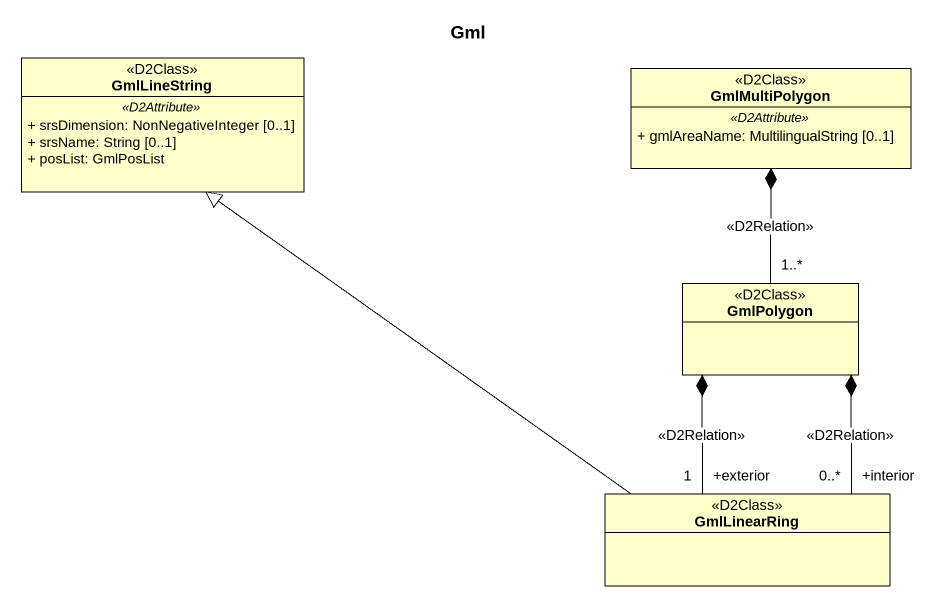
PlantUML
@startuml
title Gml
hide circle
hide empty members
skinparam classAttributeIconSize 0
class GmlLineString <<D2Class>> {
  .. <<D2Attribute>> ..
  + srsDimension: NonNegativeInteger [0..1]
  + srsName: String [0..1]
  + posList: GmlPosList
}
class GmlMultiPolygon <<D2Class>> {
  .. <<D2Attribute>> ..
  + gmlAreaName: MultilingualString [0..1]
}
class GmlPolygon <<D2Class>>
class GmlLinearRing <<D2Class>>
GmlPolygon "1..*" -up-* GmlMultiPolygon : <<D2Relation>>
GmlLinearRing -up-|> GmlLineString
GmlLinearRing "+interior\n0..*" -up-* GmlPolygon : <<D2Relation>>
GmlLinearRing "+exterior\n1" -up-* GmlPolygon : <<D2Relation>>
@enduml
